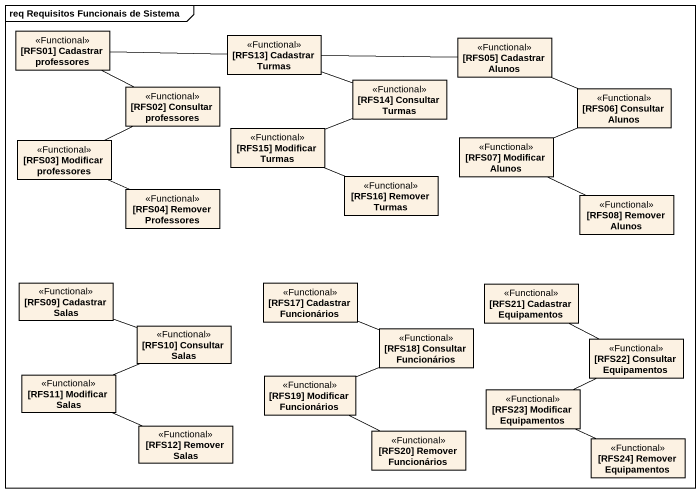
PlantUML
@startuml
mainframe req Requisitos Funcionais de Sistema
hide circle
hide empty members
class "[RFS01] Cadastrar professores" as RFS01_Cadastrar_professores <<Functional>>
class "[RFS13] Cadastrar Turmas" as RFS13_Cadastrar_Turmas <<Functional>>
class "[RFS05] Cadastrar Alunos" as RFS05_Cadastrar_Alunos <<Functional>>
class "[RFS02] Consultar professores" as RFS02_Consultar_professores <<Functional>>
class "[RFS14] Consultar Turmas" as RFS14_Consultar_Turmas <<Functional>>
class "[RFS06] Consultar Alunos" as RFS06_Consultar_Alunos <<Functional>>
class "[RFS03] Modificar professores" as RFS03_Modificar_professores <<Functional>>
class "[RFS15] Modificar Turmas" as RFS15_Modificar_Turmas <<Functional>>
class "[RFS07] Modificar Alunos" as RFS07_Modificar_Alunos <<Functional>>
class "[RFS04] Remover Professores" as RFS04_Remover_Professores <<Functional>>
class "[RFS16] Remover Turmas" as RFS16_Remover_Turmas <<Functional>>
class "[RFS08] Remover Alunos" as RFS08_Remover_Alunos <<Functional>>
class "[RFS09] Cadastrar Salas" as RFS09_Cadastrar_Salas <<Functional>>
class "[RFS17] Cadastrar Funcionários" as RFS17_Cadastrar_Funcionários <<Functional>>
class "[RFS21] Cadastrar Equipamentos" as RFS21_Cadastrar_Equipamentos <<Functional>>
class "[RFS10] Consultar Salas" as RFS10_Consultar_Salas <<Functional>>
class "[RFS18] Consultar Funcionários" as RFS18_Consultar_Funcionários <<Functional>>
class "[RFS22] Consultar Equipamentos" as RFS22_Consultar_Equipamentos <<Functional>>
class "[RFS11] Modificar Salas" as RFS11_Modificar_Salas <<Functional>>
class "[RFS19] Modificar Funcionários" as RFS19_Modificar_Funcionários <<Functional>>
class "[RFS23] Modificar Equipamentos" as RFS23_Modificar_Equipamentos <<Functional>>
class "[RFS12] Remover Salas" as RFS12_Remover_Salas <<Functional>>
class "[RFS20] Remover Funcionários" as RFS20_Remover_Funcionários <<Functional>>
class "[RFS24] Remover Equipamentos" as RFS24_Remover_Equipamentos <<Functional>>
RFS01_Cadastrar_professores -right- RFS02_Consultar_professores
RFS13_Cadastrar_Turmas -left- RFS01_Cadastrar_professores
RFS13_Cadastrar_Turmas -right- RFS05_Cadastrar_Alunos
RFS13_Cadastrar_Turmas -right- RFS14_Consultar_Turmas
RFS05_Cadastrar_Alunos -right- RFS06_Consultar_Alunos
RFS02_Consultar_professores -left- RFS03_Modificar_professores
RFS14_Consultar_Turmas -left- RFS15_Modificar_Turmas
RFS06_Consultar_Alunos -left- RFS07_Modificar_Alunos
RFS03_Modificar_professores -right- RFS04_Remover_Professores
RFS15_Modificar_Turmas -right- RFS16_Remover_Turmas
RFS07_Modificar_Alunos -right- RFS08_Remover_Alunos
RFS09_Cadastrar_Salas -right- RFS10_Consultar_Salas
RFS17_Cadastrar_Funcionários -right- RFS18_Consultar_Funcionários
RFS21_Cadastrar_Equipamentos -right- RFS22_Consultar_Equipamentos
RFS10_Consultar_Salas -left- RFS11_Modificar_Salas
RFS18_Consultar_Funcionários -left- RFS19_Modificar_Funcionários
RFS22_Consultar_Equipamentos -left- RFS23_Modificar_Equipamentos
RFS11_Modificar_Salas -right- RFS12_Remover_Salas
RFS19_Modificar_Funcionários -right- RFS20_Remover_Funcionários
RFS23_Modificar_Equipamentos -right- RFS24_Remover_Equipamentos
@enduml
